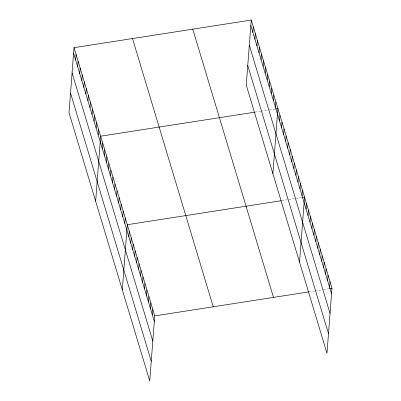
<?xml version="1.0" encoding="UTF-8"?>
<svg xmlns="http://www.w3.org/2000/svg" width="401" height="401" viewBox="0 0 401 401"><rect width="100%" height="100%" fill="white"/><g stroke="black" fill="none" stroke-linecap="round" stroke-linejoin="round"><path stroke-width="0.3" stroke-dasharray="2 1.5" d="M255.221 112.1L260.59 111.262M261.186 111.172L268.349 110.054M269.542 109.869L274.916 109.032M281.858 200.615L287.231 199.778M289.021 199.498L294.991 198.57M296.184 198.385L301.557 197.548M309.306 291.813L314.68 290.976M315.276 290.885L322.434 289.768M323.632 289.582L329.597 288.65"/><path stroke-width="0.6" d="M74.02 47.674L69.012 112.721L149.738 380.95L154.746 315.903L74.02 47.674L251.262 20.05L331.988 288.279L326.98 353.326L246.254 85.097L251.262 20.05M75.644 60.02L76.07 54.481M77.694 66.827L78.12 61.293M79.739 73.634L80.165 68.1M81.789 80.446L82.215 74.912M83.839 87.253L84.265 81.719M85.889 94.06L86.315 88.526M87.939 100.872L88.365 95.338M89.989 107.679L90.41 102.145M92.035 114.491L92.461 108.952M94.085 121.297L94.511 115.764M96.135 128.104L96.561 122.571M98.185 134.916L98.611 129.383M95.654 201.237L100.661 136.19L254.625 112.195M102.28 148.53L102.706 142.997M104.33 155.342L104.756 149.809M106.38 162.149L106.806 156.616M108.43 168.961L108.856 163.423M110.481 175.768L110.907 170.235M112.526 182.575L112.952 177.041M114.576 189.387L115.002 183.853M116.626 196.194L117.052 190.66M118.676 203.001L119.102 197.467M120.726 209.813L121.152 204.279M122.776 216.62L123.197 211.086M124.821 223.432L125.247 217.893M122.295 289.753L127.297 224.705L281.261 200.711M128.831 236.755L129.257 231.217M130.791 243.267L131.217 237.733M132.751 249.783L133.177 244.249M134.716 256.294L135.142 250.76M136.676 262.81L137.102 257.277M138.636 269.322L139.062 263.788M140.596 275.838L141.022 270.304M142.555 282.354L142.982 276.815M144.515 288.865L144.941 283.332M146.475 295.382L146.901 289.848M148.435 301.893L148.861 296.359M150.4 308.409L150.821 302.875M152.36 314.92L152.786 309.387M252.886 32.396L253.312 26.857M254.931 39.203L255.357 33.669M256.981 46.01L257.407 40.476M259.031 52.822L259.457 47.288M261.081 59.629L261.507 54.095M263.131 66.436L263.557 60.902M265.181 73.248L265.607 67.714M267.226 80.055L267.652 74.521M269.277 86.867L269.703 81.328M271.327 93.674L271.753 88.14M273.377 100.481L273.803 94.947M275.427 107.293L275.853 101.759M272.896 173.613L277.898 108.566L275.512 108.937M279.522 120.907L279.948 115.373M281.572 127.719L281.998 122.185M283.622 134.525L284.048 128.992M285.672 141.337L286.098 135.799M287.717 148.144L288.144 142.611M289.768 154.951L290.194 149.418M291.818 161.763L292.244 156.23M293.868 168.57L294.294 163.037M295.918 175.377L296.344 169.844M297.968 182.189L298.394 176.656M300.013 188.996L300.439 183.463M302.063 195.808L302.489 190.269M299.532 262.129L304.539 197.081L302.153 197.452M306.073 209.132L306.499 203.593M308.033 215.643L308.459 210.109M309.993 222.159L310.419 216.625M311.953 228.67L312.379 223.136M313.918 235.186L314.344 229.653M315.878 241.698L316.304 236.164M317.838 248.214L318.264 242.68M319.797 254.73L320.224 249.191M321.757 261.241L322.183 255.708M323.717 267.758L324.143 262.224M325.677 274.269L326.103 268.735M327.637 280.785L328.063 275.251M329.597 287.296L330.023 281.763M154.746 315.903L308.71 291.908M329.597 288.65L331.988 288.279M250.836 25.584L331.562 293.813M249.322 45.223L330.048 313.452M247.768 65.458L328.494 333.687M192.771 29.168L273.497 297.397M132.51 38.556L213.232 306.785M73.594 53.208L154.32 321.437M72.085 72.847L152.806 341.076M70.526 93.082L151.252 361.311"/></g></svg>
